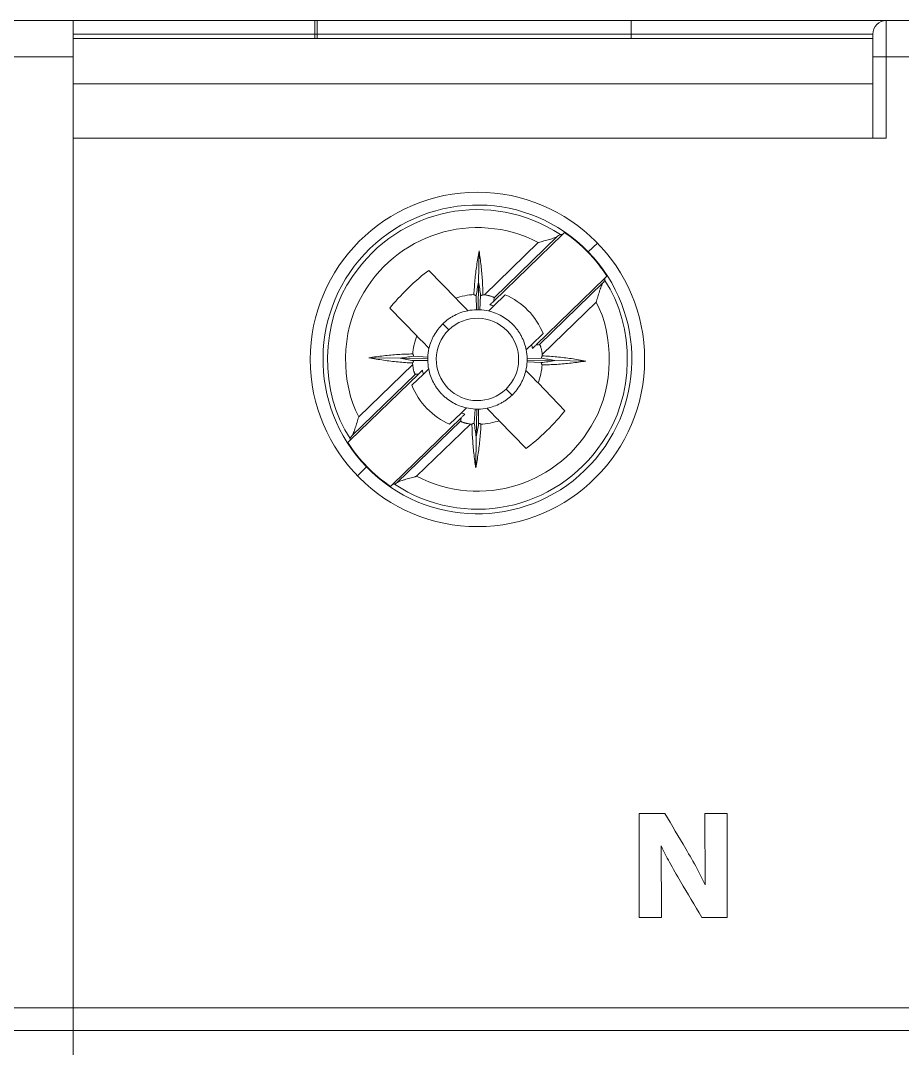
# Model space of a CAD drawing. Header units: millimetres. Extents: x 4137 to 6698, y 1400 to 3585.
# Drawn here: x 4563.2 to 4582.72, y 2843.81 to 2866.57 of the extents above; entities that cross this region are included whole.
import ezdxf

# ---------------------------------------------------------------- set-up
doc = ezdxf.new("R2010")
doc.units = ezdxf.units.MM
doc.layers.add('000-PI-Oprema', color=30, linetype='Continuous', lineweight=5)

msp = doc.modelspace()

# ---------------------------------------------------------------- linework, layer by layer
at = {"layer": '000-PI-Oprema', "color": 0, "linetype": 'ByBlock', "lineweight": 0, "ltscale": 0.25}
for p, q in [((4546.967, 2866.566), (4564.37, 2866.566)), ((4564.365, 2866.566), (4569.716, 2866.566)), ((4564.365, 2866.265), (4564.365, 2866.566)), ((4564.37, 2866.566), (4564.37, 2865.766)), ((4569.716, 2866.265), (4569.716, 2866.566)), ((4569.716, 2866.566), (4569.766, 2866.566)), ((4569.766, 2866.566), (4569.766, 2866.265)), ((4569.766, 2866.566), (4576.717, 2866.566)), ((4576.717, 2866.566), (4576.717, 2866.265)), ((4576.717, 2866.566), (4582.367, 2866.566)), ((4582.367, 2866.566), (4582.367, 2865.766)), ((4582.367, 2866.566), (4599.77, 2866.566)), ((4569.716, 2866.265), (4564.365, 2866.265)), ((4564.365, 2866.166), (4564.365, 2866.265)), ((4569.716, 2866.265), (4569.716, 2866.166)), ((4569.766, 2866.265), (4569.716, 2866.265)), ((4569.766, 2866.265), (4569.766, 2866.166)), ((4576.717, 2866.265), (4569.766, 2866.265)), ((4582.068, 2866.265), (4576.717, 2866.265)), ((4576.717, 2866.166), (4576.717, 2866.265)), ((4582.068, 2865.766), (4582.068, 2866.265)), ((4564.365, 2865.165), (4564.365, 2866.166)), ((4564.365, 2866.166), (4582.068, 2866.166)), ((4582.068, 2866.166), (4582.068, 2865.165)), ((4564.37, 2865.766), (4546.967, 2865.766)), ((4564.37, 2844.713), (4564.37, 2865.766)), ((4582.367, 2865.766), (4582.068, 2865.766)), ((4599.77, 2865.766), (4582.367, 2865.766)), ((4582.367, 2865.766), (4582.367, 2863.965)), ((4564.365, 2863.965), (4564.365, 2865.165)), ((4582.068, 2865.165), (4564.365, 2865.165)), ((4582.068, 2863.965), (4582.068, 2865.165)), ((4564.365, 2844.713), (4564.365, 2863.965)), ((4564.365, 2863.965), (4582.367, 2863.965)), ((4564.365, 2863.965), (4582.068, 2863.965)), ((4573.676, 2860.354), (4575.198, 2861.831)), ((4575.092, 2861.791), (4573.687, 2860.427)), ((4573.342, 2860.775), (4573.353, 2861.465)), ((4573.469, 2860.494), (4574.664, 2861.653)), ((4575.761, 2861.437), (4575.77, 2861.445)), ((4575.972, 2861.641), (4575.77, 2861.445)), ((4572.24, 2861.036), (4572.838, 2860.42)), ((4573.333, 2860.165), (4573.342, 2860.775)), ((4574.617, 2859.386), (4576.138, 2860.862)), ((4576.095, 2860.757), (4574.69, 2859.393)), ((4573.296, 2860.165), (4573.29, 2860.479)), ((4573.385, 2860.478), (4573.37, 2860.163)), ((4573.932, 2860.498), (4573.678, 2860.252)), ((4574.75, 2859.174), (4575.944, 2860.333)), ((4571.379, 2860.2), (4571.976, 2859.584)), ((4572.55, 2859.854), (4572.681, 2859.719)), ((4574.514, 2859.39), (4574.768, 2859.636)), ((4570.689, 2857.797), (4571.883, 2858.955)), ((4570.916, 2859.101), (4571.606, 2859.091)), ((4571.606, 2859.091), (4572.216, 2859.081)), ((4572.216, 2859.044), (4571.902, 2859.038)), ((4571.903, 2859.134), (4572.218, 2859.118)), ((4574.73, 2858.996), (4574.415, 2859.011)), ((4574.416, 2859.085), (4574.731, 2859.091)), ((4574.417, 2859.048), (4575.027, 2859.039)), ((4575.027, 2859.039), (4575.716, 2859.028)), ((4570.495, 2857.268), (4572.016, 2858.744)), ((4571.943, 2858.736), (4570.538, 2857.372)), ((4572.119, 2858.739), (4571.865, 2858.493)), ((4574.657, 2858.545), (4575.254, 2857.929)), ((4574.083, 2858.275), (4573.951, 2858.41)), ((4572.701, 2857.631), (4572.955, 2857.878)), ((4573.247, 2857.651), (4573.263, 2857.966)), ((4573.29, 2857.354), (4573.3, 2857.965)), ((4573.337, 2857.965), (4573.343, 2857.65)), ((4571.435, 2856.298), (4572.956, 2857.775)), ((4572.947, 2857.702), (4571.541, 2856.338)), ((4571.969, 2856.477), (4573.164, 2857.635)), ((4573.795, 2857.709), (4574.393, 2857.094)), ((4573.28, 2856.665), (4573.29, 2857.354)), ((4570.66, 2856.488), (4570.863, 2856.684)), ((4570.871, 2856.693), (4570.863, 2856.684)), ((4576.893, 2849.013), (4577.464, 2849.013)), ((4576.893, 2846.713), (4576.893, 2849.013)), ((4578.349, 2849.013), (4578.847, 2849.013)), ((4578.357, 2847.437), (4578.349, 2849.013)), ((4578.847, 2849.013), (4578.847, 2846.713)), ((4577.383, 2848.294), (4577.391, 2846.713)), ((4577.391, 2846.713), (4576.893, 2846.713)), ((4576.893, 2846.713), (4577.391, 2846.713)), ((4578.286, 2846.713), (4578.847, 2846.713)), ((4578.847, 2846.713), (4578.286, 2846.713)), ((4528.965, 2844.713), (4564.37, 2844.713)), ((4564.365, 2844.713), (4599.77, 2844.713)), ((4564.365, 2844.213), (4564.365, 2844.713)), ((4564.37, 2844.713), (4564.37, 2844.213)), ((4528.965, 2844.213), (4564.37, 2844.213)), ((4564.365, 2843.413), (4564.365, 2844.213)), ((4564.365, 2844.213), (4599.77, 2844.213)), ((4564.37, 2844.213), (4564.37, 2843.413))]:
    msp.add_line(p, q, dxfattribs=at)
for points in [[(4582.367, 2866.566), (4582.202, 2866.566), (4582.068, 2866.431), (4582.068, 2866.265)], [(4570.554, 2860.9), (4571.568, 2862.426), (4573.627, 2862.84), (4575.152, 2861.827)], [(4575.77, 2861.445), (4574.455, 2862.8), (4572.291, 2862.833), (4570.936, 2861.518)], [(4570.729, 2860.412), (4571.472, 2861.841), (4573.234, 2862.397), (4574.664, 2861.653)], [(4574.664, 2861.653), (4574.684, 2861.658), (4574.705, 2861.664), (4574.726, 2861.67)], [(4574.726, 2861.67), (4574.746, 2861.675), (4574.767, 2861.681), (4574.788, 2861.687)], [(4574.788, 2861.687), (4574.809, 2861.692), (4574.829, 2861.698), (4574.85, 2861.703)], [(4574.85, 2861.703), (4574.87, 2861.709), (4574.89, 2861.714), (4574.91, 2861.72)], [(4574.91, 2861.72), (4574.929, 2861.725), (4574.947, 2861.731), (4574.965, 2861.737)], [(4574.965, 2861.737), (4574.983, 2861.743), (4575, 2861.748), (4575.016, 2861.754)], [(4575.016, 2861.754), (4575.032, 2861.76), (4575.047, 2861.766), (4575.059, 2861.772)], [(4575.059, 2861.772), (4575.072, 2861.778), (4575.083, 2861.784), (4575.092, 2861.791)], [(4575.092, 2861.791), (4575.107, 2861.802), (4575.12, 2861.811), (4575.129, 2861.817)], [(4575.129, 2861.817), (4575.135, 2861.82), (4575.139, 2861.822), (4575.143, 2861.824)], [(4575.143, 2861.824), (4575.147, 2861.825), (4575.149, 2861.826), (4575.152, 2861.827)], [(4575.175, 2861.829), (4575.167, 2861.828), (4575.16, 2861.827), (4575.152, 2861.827)], [(4575.198, 2861.831), (4575.19, 2861.83), (4575.182, 2861.83), (4575.175, 2861.829)], [(4575.243, 2861.874), (4575.238, 2861.869), (4575.233, 2861.865), (4575.228, 2861.86)], [(4575.761, 2861.437), (4575.643, 2861.567), (4575.391, 2861.779), (4575.243, 2861.874)], [(4570.936, 2861.518), (4569.581, 2860.203), (4569.548, 2858.039), (4570.863, 2856.684)], [(4573.3, 2861.143), (4573.315, 2861.251), (4573.332, 2861.358), (4573.353, 2861.465)], [(4573.353, 2861.465), (4573.37, 2861.357), (4573.384, 2861.249), (4573.396, 2861.142)], [(4575.697, 2856.611), (4577.052, 2857.926), (4577.085, 2860.09), (4575.77, 2861.445)], [(4576.183, 2860.905), (4576.092, 2861.056), (4575.888, 2861.314), (4575.761, 2861.437)], [(4571.379, 2860.2), (4571.568, 2860.451), (4571.983, 2860.854), (4572.24, 2861.036)], [(4573.261, 2860.821), (4573.272, 2860.929), (4573.284, 2861.036), (4573.3, 2861.143)], [(4573.396, 2861.142), (4573.408, 2861.034), (4573.418, 2860.927), (4573.425, 2860.819)], [(4570.5, 2857.314), (4569.813, 2858.319), (4569.837, 2859.916), (4570.554, 2860.9)], [(4573.238, 2860.5), (4573.243, 2860.607), (4573.251, 2860.714), (4573.261, 2860.821)], [(4573.342, 2860.775), (4573.332, 2860.726), (4573.322, 2860.677), (4573.314, 2860.628)], [(4573.342, 2860.775), (4573.351, 2860.726), (4573.359, 2860.676), (4573.366, 2860.626)], [(4573.425, 2860.819), (4573.432, 2860.712), (4573.436, 2860.604), (4573.438, 2860.497)], [(4576.095, 2860.757), (4576.088, 2860.747), (4576.081, 2860.735), (4576.074, 2860.722)], [(4576.133, 2860.815), (4576.82, 2859.81), (4576.796, 2858.214), (4576.078, 2857.229)], [(4576.111, 2860.777), (4576.106, 2860.771), (4576.101, 2860.764), (4576.095, 2860.757)], [(4576.122, 2860.794), (4576.119, 2860.789), (4576.115, 2860.784), (4576.111, 2860.777)], [(4576.133, 2860.815), (4576.132, 2860.811), (4576.128, 2860.804), (4576.122, 2860.794)], [(4576.133, 2860.815), (4576.134, 2860.823), (4576.135, 2860.831), (4576.135, 2860.839)], [(4576.135, 2860.839), (4576.137, 2860.846), (4576.137, 2860.854), (4576.138, 2860.862)], [(4576.138, 2860.862), (4576.143, 2860.867), (4576.148, 2860.871), (4576.153, 2860.876)], [(4576.153, 2860.876), (4576.158, 2860.881), (4576.163, 2860.886), (4576.168, 2860.891)], [(4576.168, 2860.891), (4576.173, 2860.896), (4576.178, 2860.9), (4576.183, 2860.905)], [(4573.314, 2860.628), (4573.305, 2860.578), (4573.297, 2860.529), (4573.29, 2860.479)], [(4573.366, 2860.626), (4573.374, 2860.577), (4573.38, 2860.528), (4573.385, 2860.478)], [(4576.016, 2860.569), (4576.004, 2860.531), (4575.993, 2860.492), (4575.981, 2860.453)], [(4576.026, 2860.598), (4576.023, 2860.588), (4576.02, 2860.579), (4576.016, 2860.569)], [(4576.035, 2860.625), (4576.032, 2860.616), (4576.028, 2860.607), (4576.026, 2860.598)], [(4576.054, 2860.676), (4576.047, 2860.66), (4576.041, 2860.643), (4576.035, 2860.625)], [(4576.064, 2860.7), (4576.06, 2860.693), (4576.057, 2860.684), (4576.054, 2860.676)], [(4576.074, 2860.722), (4576.071, 2860.715), (4576.067, 2860.708), (4576.064, 2860.7)], [(4570.689, 2857.797), (4570.287, 2858.523), (4570.305, 2859.698), (4570.729, 2860.412)], [(4573.238, 2860.5), (4573.13, 2860.498), (4572.938, 2860.46), (4572.838, 2860.42)], [(4572.929, 2860.326), (4572.899, 2860.357), (4572.868, 2860.388), (4572.838, 2860.42)], [(4573.017, 2860.234), (4572.988, 2860.265), (4572.959, 2860.295), (4572.929, 2860.326)], [(4573.244, 2860.496), (4573.242, 2860.497), (4573.24, 2860.498), (4573.238, 2860.5)], [(4573.251, 2860.491), (4573.249, 2860.493), (4573.246, 2860.494), (4573.244, 2860.496)], [(4573.259, 2860.488), (4573.256, 2860.489), (4573.253, 2860.49), (4573.251, 2860.491)], [(4573.267, 2860.485), (4573.264, 2860.486), (4573.261, 2860.487), (4573.259, 2860.488)], [(4573.277, 2860.482), (4573.274, 2860.482), (4573.27, 2860.484), (4573.267, 2860.485)], [(4573.29, 2860.479), (4573.285, 2860.48), (4573.281, 2860.481), (4573.277, 2860.482)], [(4573.398, 2860.48), (4573.394, 2860.479), (4573.39, 2860.478), (4573.385, 2860.478)], [(4573.408, 2860.482), (4573.405, 2860.482), (4573.402, 2860.481), (4573.398, 2860.48)], [(4573.417, 2860.486), (4573.414, 2860.485), (4573.412, 2860.484), (4573.408, 2860.482)], [(4573.425, 2860.489), (4573.423, 2860.488), (4573.42, 2860.487), (4573.417, 2860.486)], [(4573.432, 2860.493), (4573.43, 2860.491), (4573.427, 2860.49), (4573.425, 2860.489)], [(4573.438, 2860.497), (4573.436, 2860.496), (4573.434, 2860.494), (4573.432, 2860.493)], [(4573.469, 2860.494), (4573.461, 2860.495), (4573.446, 2860.496), (4573.438, 2860.497)], [(4573.548, 2860.482), (4573.523, 2860.487), (4573.496, 2860.491), (4573.469, 2860.494)], [(4573.567, 2860.478), (4573.561, 2860.479), (4573.555, 2860.48), (4573.548, 2860.482)], [(4573.586, 2860.473), (4573.58, 2860.475), (4573.574, 2860.476), (4573.567, 2860.478)], [(4573.603, 2860.468), (4573.597, 2860.47), (4573.591, 2860.471), (4573.586, 2860.473)], [(4573.635, 2860.314), (4573.621, 2860.301), (4573.607, 2860.288), (4573.593, 2860.274)], [(4573.619, 2860.463), (4573.614, 2860.465), (4573.609, 2860.467), (4573.603, 2860.468)], [(4573.648, 2860.453), (4573.639, 2860.456), (4573.63, 2860.46), (4573.619, 2860.463)], [(4573.676, 2860.354), (4573.662, 2860.341), (4573.649, 2860.327), (4573.635, 2860.314)], [(4573.66, 2860.448), (4573.656, 2860.449), (4573.652, 2860.451), (4573.648, 2860.453)], [(4573.669, 2860.443), (4573.667, 2860.445), (4573.663, 2860.446), (4573.66, 2860.448)], [(4573.677, 2860.438), (4573.675, 2860.44), (4573.672, 2860.441), (4573.669, 2860.443)], [(4573.676, 2860.354), (4573.678, 2860.367), (4573.68, 2860.378), (4573.681, 2860.391)], [(4573.682, 2860.434), (4573.681, 2860.435), (4573.679, 2860.437), (4573.677, 2860.438)], [(4573.681, 2860.391), (4573.683, 2860.403), (4573.684, 2860.415), (4573.687, 2860.427)], [(4573.687, 2860.427), (4573.687, 2860.429), (4573.685, 2860.432), (4573.682, 2860.434)], [(4574.435, 2860.15), (4574.291, 2860.299), (4574.117, 2860.418), (4573.932, 2860.498)], [(4575.944, 2860.333), (4576.346, 2859.606), (4576.328, 2858.432), (4575.904, 2857.717)], [(4575.953, 2860.363), (4575.95, 2860.353), (4575.947, 2860.343), (4575.944, 2860.333)], [(4575.962, 2860.393), (4575.96, 2860.383), (4575.956, 2860.373), (4575.953, 2860.363)], [(4575.981, 2860.453), (4575.975, 2860.433), (4575.969, 2860.413), (4575.962, 2860.393)], [(4572.952, 2860.102), (4572.903, 2860.085), (4572.855, 2860.064), (4572.808, 2860.039)], [(4573.105, 2860.144), (4573.053, 2860.134), (4573.002, 2860.12), (4572.952, 2860.102)], [(4573.105, 2860.144), (4573.076, 2860.174), (4573.047, 2860.204), (4573.017, 2860.234)], [(4573.296, 2860.165), (4573.246, 2860.165), (4573.154, 2860.155), (4573.105, 2860.144)], [(4573.333, 2860.165), (4573.324, 2860.165), (4573.305, 2860.165), (4573.296, 2860.165)], [(4573.37, 2860.163), (4573.361, 2860.164), (4573.342, 2860.165), (4573.333, 2860.165)], [(4573.56, 2860.137), (4573.512, 2860.15), (4573.42, 2860.162), (4573.37, 2860.163)], [(4573.619, 2860.194), (4573.599, 2860.175), (4573.58, 2860.156), (4573.56, 2860.137)], [(4573.713, 2860.09), (4573.663, 2860.11), (4573.612, 2860.126), (4573.56, 2860.137)], [(4573.678, 2860.252), (4573.657, 2860.258), (4573.615, 2860.269), (4573.593, 2860.274)], [(4573.678, 2860.252), (4573.658, 2860.232), (4573.638, 2860.213), (4573.619, 2860.194)], [(4573.856, 2860.023), (4573.811, 2860.048), (4573.763, 2860.071), (4573.713, 2860.09)], [(4574.768, 2859.636), (4574.693, 2859.824), (4574.579, 2860.002), (4574.435, 2860.15)], [(4572.55, 2859.854), (4572.512, 2859.817), (4572.477, 2859.778), (4572.445, 2859.736)], [(4572.672, 2859.956), (4572.629, 2859.925), (4572.589, 2859.891), (4572.55, 2859.854)], [(4572.738, 2860), (4572.716, 2859.986), (4572.694, 2859.972), (4572.672, 2859.956)], [(4573.971, 2859.7), (4573.62, 2860.061), (4573.043, 2860.07), (4572.681, 2859.719)], [(4572.808, 2860.039), (4572.784, 2860.027), (4572.761, 2860.014), (4572.738, 2860)], [(4573.988, 2859.935), (4573.946, 2859.968), (4573.902, 2859.997), (4573.856, 2860.023)], [(4574.05, 2859.885), (4574.03, 2859.902), (4574.009, 2859.92), (4573.988, 2859.935)], [(4574.107, 2859.83), (4574.088, 2859.849), (4574.07, 2859.867), (4574.05, 2859.885)], [(4572.445, 2859.736), (4572.413, 2859.694), (4572.384, 2859.65), (4572.358, 2859.604)], [(4573.951, 2858.41), (4574.313, 2858.761), (4574.322, 2859.338), (4573.971, 2859.7)], [(4574.208, 2859.709), (4574.177, 2859.752), (4574.143, 2859.792), (4574.107, 2859.83)], [(4574.252, 2859.643), (4574.238, 2859.665), (4574.223, 2859.687), (4574.208, 2859.709)], [(4574.272, 2859.609), (4574.266, 2859.62), (4574.259, 2859.632), (4574.252, 2859.643)], [(4571.976, 2859.584), (4571.933, 2859.485), (4571.889, 2859.295), (4571.884, 2859.186)], [(4572.156, 2859.399), (4572.185, 2859.368), (4572.215, 2859.339), (4572.244, 2859.308)], [(4572.29, 2859.461), (4572.271, 2859.411), (4572.255, 2859.361), (4572.244, 2859.308)], [(4572.322, 2859.534), (4572.31, 2859.51), (4572.3, 2859.485), (4572.29, 2859.461)], [(4572.358, 2859.604), (4572.345, 2859.581), (4572.333, 2859.557), (4572.322, 2859.534)], [(4574.291, 2859.574), (4574.285, 2859.585), (4574.279, 2859.597), (4574.272, 2859.609)], [(4574.354, 2859.429), (4574.337, 2859.479), (4574.316, 2859.527), (4574.291, 2859.574)], [(4574.396, 2859.276), (4574.386, 2859.328), (4574.372, 2859.379), (4574.354, 2859.429)], [(4574.455, 2859.333), (4574.474, 2859.352), (4574.494, 2859.371), (4574.514, 2859.39)], [(4574.534, 2859.305), (4574.53, 2859.327), (4574.52, 2859.369), (4574.514, 2859.39)], [(4574.653, 2859.389), (4574.641, 2859.388), (4574.628, 2859.387), (4574.617, 2859.386)], [(4574.69, 2859.393), (4574.677, 2859.392), (4574.665, 2859.39), (4574.653, 2859.389)], [(4574.696, 2859.389), (4574.694, 2859.392), (4574.691, 2859.393), (4574.69, 2859.393)], [(4574.705, 2859.376), (4574.702, 2859.381), (4574.699, 2859.386), (4574.696, 2859.389)], [(4571.239, 2859.144), (4571.347, 2859.156), (4571.454, 2859.166), (4571.562, 2859.173)], [(4571.562, 2859.173), (4571.669, 2859.18), (4571.777, 2859.184), (4571.884, 2859.186)], [(4571.884, 2859.186), (4571.885, 2859.184), (4571.887, 2859.182), (4571.888, 2859.18)], [(4571.888, 2859.18), (4571.89, 2859.178), (4571.891, 2859.175), (4571.892, 2859.173)], [(4571.892, 2859.173), (4571.893, 2859.171), (4571.894, 2859.168), (4571.896, 2859.165)], [(4571.896, 2859.165), (4571.896, 2859.163), (4571.898, 2859.16), (4571.899, 2859.157)], [(4572.218, 2859.118), (4572.219, 2859.168), (4572.231, 2859.261), (4572.244, 2859.308)], [(4574.396, 2859.276), (4574.415, 2859.295), (4574.435, 2859.314), (4574.455, 2859.333)], [(4574.416, 2859.085), (4574.417, 2859.135), (4574.407, 2859.228), (4574.396, 2859.276)], [(4574.534, 2859.305), (4574.547, 2859.318), (4574.561, 2859.332), (4574.575, 2859.345)], [(4574.575, 2859.345), (4574.589, 2859.358), (4574.603, 2859.372), (4574.617, 2859.386)], [(4574.71, 2859.366), (4574.708, 2859.369), (4574.706, 2859.372), (4574.705, 2859.376)], [(4574.714, 2859.354), (4574.712, 2859.358), (4574.711, 2859.362), (4574.71, 2859.366)], [(4574.719, 2859.34), (4574.717, 2859.345), (4574.716, 2859.349), (4574.714, 2859.354)], [(4574.723, 2859.325), (4574.722, 2859.33), (4574.721, 2859.335), (4574.719, 2859.34)], [(4574.732, 2859.291), (4574.73, 2859.303), (4574.727, 2859.314), (4574.723, 2859.325)], [(4574.74, 2859.253), (4574.738, 2859.266), (4574.735, 2859.279), (4574.732, 2859.291)], [(4574.75, 2859.174), (4574.748, 2859.201), (4574.744, 2859.228), (4574.74, 2859.253)], [(4574.752, 2859.143), (4574.751, 2859.151), (4574.75, 2859.166), (4574.75, 2859.174)], [(4570.916, 2859.101), (4571.024, 2859.118), (4571.132, 2859.132), (4571.239, 2859.144)], [(4571.238, 2859.048), (4571.13, 2859.063), (4571.023, 2859.081), (4570.916, 2859.101)], [(4571.56, 2859.009), (4571.452, 2859.02), (4571.345, 2859.032), (4571.238, 2859.048)], [(4571.881, 2858.986), (4571.774, 2858.991), (4571.667, 2858.999), (4571.56, 2859.009)], [(4571.606, 2859.091), (4571.655, 2859.099), (4571.705, 2859.107), (4571.754, 2859.115)], [(4571.606, 2859.091), (4571.655, 2859.08), (4571.704, 2859.071), (4571.753, 2859.062)], [(4571.753, 2859.062), (4571.803, 2859.053), (4571.852, 2859.045), (4571.902, 2859.038)], [(4571.754, 2859.115), (4571.804, 2859.122), (4571.853, 2859.128), (4571.903, 2859.134)], [(4571.881, 2858.986), (4571.881, 2858.978), (4571.883, 2858.963), (4571.883, 2858.955)], [(4571.883, 2858.955), (4571.885, 2858.928), (4571.889, 2858.902), (4571.893, 2858.876)], [(4571.893, 2859.007), (4571.892, 2859.004), (4571.891, 2859.002), (4571.89, 2858.999)], [(4571.896, 2859.016), (4571.895, 2859.012), (4571.894, 2859.009), (4571.893, 2859.007)], [(4571.899, 2859.026), (4571.899, 2859.022), (4571.897, 2859.018), (4571.896, 2859.016)], [(4571.902, 2859.038), (4571.901, 2859.033), (4571.9, 2859.029), (4571.899, 2859.026)], [(4572.218, 2859.118), (4572.217, 2859.109), (4572.216, 2859.091), (4572.216, 2859.081)], [(4572.216, 2859.081), (4572.216, 2859.072), (4572.216, 2859.053), (4572.216, 2859.044)], [(4572.237, 2858.853), (4572.226, 2858.902), (4572.216, 2858.995), (4572.216, 2859.044)], [(4574.389, 2858.821), (4574.401, 2858.869), (4574.414, 2858.961), (4574.415, 2859.011)], [(4574.415, 2859.011), (4574.416, 2859.02), (4574.416, 2859.039), (4574.417, 2859.048)], [(4574.417, 2859.048), (4574.417, 2859.057), (4574.417, 2859.076), (4574.416, 2859.085)], [(4574.657, 2858.545), (4574.7, 2858.644), (4574.743, 2858.835), (4574.749, 2858.943)], [(4574.879, 2859.015), (4574.829, 2859.007), (4574.779, 2859.001), (4574.73, 2858.996)], [(4574.731, 2859.091), (4574.732, 2859.095), (4574.733, 2859.1), (4574.734, 2859.104)], [(4574.879, 2859.067), (4574.83, 2859.076), (4574.781, 2859.084), (4574.731, 2859.091)], [(4574.734, 2859.104), (4574.735, 2859.107), (4574.735, 2859.111), (4574.737, 2859.114)], [(4574.737, 2858.964), (4574.736, 2858.967), (4574.735, 2858.969), (4574.735, 2858.973)], [(4574.737, 2859.114), (4574.737, 2859.117), (4574.739, 2859.12), (4574.74, 2859.122)], [(4574.741, 2858.956), (4574.739, 2858.958), (4574.738, 2858.961), (4574.737, 2858.964)], [(4574.74, 2859.122), (4574.741, 2859.125), (4574.742, 2859.128), (4574.743, 2859.13)], [(4574.744, 2858.949), (4574.743, 2858.951), (4574.742, 2858.954), (4574.741, 2858.956)], [(4574.743, 2859.13), (4574.745, 2859.132), (4574.746, 2859.135), (4574.748, 2859.137)], [(4574.749, 2858.943), (4574.747, 2858.945), (4574.746, 2858.947), (4574.744, 2858.949)], [(4574.748, 2859.137), (4574.749, 2859.139), (4574.75, 2859.141), (4574.752, 2859.143)], [(4575.071, 2858.956), (4574.963, 2858.949), (4574.856, 2858.945), (4574.749, 2858.943)], [(4574.752, 2859.143), (4574.859, 2859.138), (4574.966, 2859.13), (4575.074, 2859.12)], [(4575.027, 2859.039), (4574.978, 2859.049), (4574.929, 2859.059), (4574.879, 2859.067)], [(4575.027, 2859.039), (4574.978, 2859.03), (4574.928, 2859.022), (4574.879, 2859.015)], [(4575.394, 2858.985), (4575.286, 2858.973), (4575.179, 2858.963), (4575.071, 2858.956)], [(4575.074, 2859.12), (4575.181, 2859.109), (4575.288, 2859.097), (4575.395, 2859.082)], [(4575.716, 2859.028), (4575.609, 2859.011), (4575.501, 2858.997), (4575.394, 2858.985)], [(4575.395, 2859.082), (4575.502, 2859.066), (4575.61, 2859.049), (4575.716, 2859.028)], [(4571.893, 2858.876), (4571.895, 2858.863), (4571.898, 2858.85), (4571.901, 2858.838)], [(4571.901, 2858.838), (4571.903, 2858.826), (4571.906, 2858.815), (4571.909, 2858.804)], [(4571.909, 2858.804), (4571.911, 2858.799), (4571.912, 2858.794), (4571.914, 2858.789)], [(4571.914, 2858.789), (4571.915, 2858.784), (4571.917, 2858.78), (4571.918, 2858.776)], [(4571.918, 2858.776), (4571.92, 2858.771), (4571.922, 2858.768), (4571.923, 2858.764)], [(4571.923, 2858.764), (4571.925, 2858.76), (4571.927, 2858.756), (4571.928, 2858.754)], [(4571.928, 2858.754), (4571.931, 2858.748), (4571.934, 2858.743), (4571.936, 2858.74)], [(4571.936, 2858.74), (4571.939, 2858.737), (4571.941, 2858.736), (4571.943, 2858.736)], [(4571.943, 2858.736), (4571.956, 2858.737), (4571.968, 2858.739), (4571.98, 2858.74)], [(4571.98, 2858.74), (4571.992, 2858.741), (4572.004, 2858.743), (4572.016, 2858.744)], [(4572.058, 2858.784), (4572.044, 2858.771), (4572.03, 2858.757), (4572.016, 2858.744)], [(4572.099, 2858.824), (4572.085, 2858.811), (4572.072, 2858.798), (4572.058, 2858.784)], [(4572.099, 2858.824), (4572.103, 2858.803), (4572.113, 2858.761), (4572.119, 2858.739)], [(4572.178, 2858.796), (4572.159, 2858.778), (4572.139, 2858.759), (4572.119, 2858.739)], [(4572.237, 2858.853), (4572.218, 2858.834), (4572.198, 2858.815), (4572.178, 2858.796)], [(4572.237, 2858.853), (4572.247, 2858.801), (4572.261, 2858.75), (4572.279, 2858.7)], [(4574.342, 2858.669), (4574.362, 2858.718), (4574.378, 2858.769), (4574.389, 2858.821)], [(4574.477, 2858.73), (4574.447, 2858.761), (4574.418, 2858.791), (4574.389, 2858.821)], [(4574.566, 2858.639), (4574.536, 2858.67), (4574.506, 2858.7), (4574.477, 2858.73)], [(4571.865, 2858.493), (4571.94, 2858.305), (4572.054, 2858.128), (4572.198, 2857.979)], [(4572.279, 2858.7), (4572.296, 2858.651), (4572.317, 2858.603), (4572.342, 2858.556)], [(4572.342, 2858.556), (4572.348, 2858.544), (4572.354, 2858.532), (4572.361, 2858.521)], [(4572.361, 2858.521), (4572.367, 2858.509), (4572.374, 2858.497), (4572.381, 2858.486)], [(4572.381, 2858.486), (4572.395, 2858.464), (4572.41, 2858.442), (4572.425, 2858.42)], [(4574.188, 2858.393), (4574.22, 2858.435), (4574.249, 2858.479), (4574.275, 2858.525)], [(4574.275, 2858.525), (4574.288, 2858.548), (4574.3, 2858.572), (4574.311, 2858.596)], [(4574.311, 2858.596), (4574.322, 2858.62), (4574.333, 2858.644), (4574.342, 2858.669)], [(4574.657, 2858.545), (4574.626, 2858.577), (4574.596, 2858.608), (4574.566, 2858.639)], [(4572.425, 2858.42), (4572.456, 2858.378), (4572.49, 2858.337), (4572.526, 2858.299)], [(4572.526, 2858.299), (4572.544, 2858.28), (4572.563, 2858.262), (4572.583, 2858.245)], [(4573.961, 2858.173), (4574.003, 2858.204), (4574.044, 2858.238), (4574.083, 2858.275)], [(4574.083, 2858.275), (4574.121, 2858.312), (4574.156, 2858.352), (4574.188, 2858.393)], [(4572.583, 2858.245), (4572.603, 2858.227), (4572.624, 2858.21), (4572.645, 2858.194)], [(4572.645, 2858.194), (4572.687, 2858.161), (4572.731, 2858.132), (4572.777, 2858.107)], [(4572.777, 2858.107), (4572.822, 2858.081), (4572.87, 2858.058), (4572.92, 2858.039)], [(4572.92, 2858.039), (4572.97, 2858.019), (4573.02, 2858.004), (4573.073, 2857.992)], [(4573.528, 2857.985), (4573.58, 2857.995), (4573.631, 2858.009), (4573.68, 2858.027)], [(4573.68, 2858.027), (4573.73, 2858.044), (4573.778, 2858.065), (4573.825, 2858.09)], [(4573.825, 2858.09), (4573.848, 2858.102), (4573.872, 2858.115), (4573.895, 2858.129)], [(4573.895, 2858.129), (4573.917, 2858.143), (4573.939, 2858.158), (4573.961, 2858.173)], [(4570.67, 2857.735), (4570.676, 2857.756), (4570.682, 2857.776), (4570.689, 2857.797)], [(4572.198, 2857.979), (4572.342, 2857.831), (4572.516, 2857.711), (4572.701, 2857.631)], [(4572.955, 2857.878), (4572.975, 2857.897), (4572.994, 2857.916), (4573.014, 2857.935)], [(4572.955, 2857.878), (4572.976, 2857.871), (4573.018, 2857.86), (4573.04, 2857.855)], [(4572.956, 2857.775), (4572.971, 2857.788), (4572.984, 2857.802), (4572.998, 2857.815)], [(4572.998, 2857.815), (4573.012, 2857.828), (4573.026, 2857.842), (4573.04, 2857.855)], [(4573.014, 2857.935), (4573.033, 2857.954), (4573.053, 2857.973), (4573.073, 2857.992)], [(4573.263, 2857.966), (4573.213, 2857.967), (4573.121, 2857.98), (4573.073, 2857.992)], [(4573.263, 2857.966), (4573.272, 2857.966), (4573.29, 2857.965), (4573.3, 2857.965)], [(4573.3, 2857.965), (4573.309, 2857.964), (4573.328, 2857.964), (4573.337, 2857.965)], [(4573.528, 2857.985), (4573.479, 2857.974), (4573.386, 2857.964), (4573.337, 2857.965)], [(4573.528, 2857.985), (4573.557, 2857.955), (4573.586, 2857.925), (4573.616, 2857.895)], [(4573.616, 2857.895), (4573.644, 2857.865), (4573.674, 2857.834), (4573.704, 2857.803)], [(4573.704, 2857.803), (4573.734, 2857.772), (4573.764, 2857.741), (4573.795, 2857.709)], [(4575.254, 2857.929), (4575.065, 2857.678), (4574.649, 2857.275), (4574.393, 2857.094)], [(4570.613, 2857.551), (4570.62, 2857.571), (4570.626, 2857.591), (4570.632, 2857.611)], [(4570.632, 2857.611), (4570.638, 2857.631), (4570.645, 2857.652), (4570.651, 2857.673)], [(4570.651, 2857.673), (4570.658, 2857.693), (4570.664, 2857.714), (4570.67, 2857.735)], [(4575.904, 2857.717), (4575.161, 2856.288), (4573.399, 2855.732), (4571.969, 2856.477)], [(4572.951, 2857.738), (4572.95, 2857.726), (4572.948, 2857.714), (4572.947, 2857.702)], [(4572.947, 2857.702), (4572.947, 2857.7), (4572.948, 2857.698), (4572.951, 2857.695)], [(4572.956, 2857.775), (4572.955, 2857.763), (4572.953, 2857.751), (4572.951, 2857.738)], [(4572.951, 2857.695), (4572.952, 2857.694), (4572.954, 2857.693), (4572.956, 2857.691)], [(4572.956, 2857.691), (4572.958, 2857.69), (4572.961, 2857.688), (4572.964, 2857.686)], [(4572.964, 2857.686), (4572.966, 2857.685), (4572.97, 2857.683), (4572.973, 2857.682)], [(4572.973, 2857.682), (4572.977, 2857.68), (4572.981, 2857.678), (4572.985, 2857.676)], [(4572.985, 2857.676), (4572.993, 2857.673), (4573.003, 2857.669), (4573.013, 2857.666)], [(4573.013, 2857.666), (4573.019, 2857.664), (4573.024, 2857.662), (4573.03, 2857.661)], [(4573.03, 2857.661), (4573.035, 2857.659), (4573.042, 2857.658), (4573.047, 2857.656)], [(4573.047, 2857.656), (4573.053, 2857.655), (4573.059, 2857.653), (4573.066, 2857.652)], [(4573.066, 2857.652), (4573.072, 2857.65), (4573.078, 2857.649), (4573.084, 2857.648)], [(4573.084, 2857.648), (4573.11, 2857.642), (4573.137, 2857.638), (4573.164, 2857.635)], [(4573.164, 2857.635), (4573.172, 2857.634), (4573.187, 2857.633), (4573.195, 2857.632)], [(4573.195, 2857.632), (4573.197, 2857.634), (4573.199, 2857.635), (4573.201, 2857.636)], [(4573.201, 2857.636), (4573.203, 2857.638), (4573.206, 2857.639), (4573.208, 2857.64)], [(4573.208, 2857.64), (4573.21, 2857.642), (4573.213, 2857.643), (4573.216, 2857.644)], [(4573.216, 2857.644), (4573.218, 2857.645), (4573.221, 2857.646), (4573.224, 2857.647)], [(4573.224, 2857.647), (4573.228, 2857.648), (4573.231, 2857.649), (4573.235, 2857.649)], [(4573.235, 2857.649), (4573.239, 2857.65), (4573.243, 2857.651), (4573.247, 2857.651)], [(4573.266, 2857.502), (4573.259, 2857.552), (4573.253, 2857.602), (4573.247, 2857.651)], [(4573.319, 2857.502), (4573.328, 2857.551), (4573.336, 2857.6), (4573.343, 2857.65)], [(4573.343, 2857.65), (4573.348, 2857.649), (4573.352, 2857.649), (4573.355, 2857.648)], [(4573.355, 2857.648), (4573.359, 2857.646), (4573.363, 2857.646), (4573.365, 2857.644)], [(4573.395, 2857.629), (4573.39, 2857.522), (4573.382, 2857.415), (4573.372, 2857.307)], [(4573.389, 2857.634), (4573.391, 2857.632), (4573.393, 2857.631), (4573.395, 2857.629)], [(4573.395, 2857.629), (4573.503, 2857.631), (4573.695, 2857.669), (4573.795, 2857.709)], [(4570.51, 2857.335), (4570.514, 2857.34), (4570.518, 2857.346), (4570.522, 2857.352)], [(4570.522, 2857.352), (4570.527, 2857.358), (4570.532, 2857.365), (4570.538, 2857.372)], [(4570.538, 2857.372), (4570.545, 2857.381), (4570.551, 2857.392), (4570.558, 2857.404)], [(4570.558, 2857.404), (4570.564, 2857.417), (4570.57, 2857.431), (4570.576, 2857.446)], [(4570.576, 2857.446), (4570.582, 2857.462), (4570.589, 2857.478), (4570.595, 2857.496)], [(4570.595, 2857.496), (4570.601, 2857.514), (4570.607, 2857.532), (4570.613, 2857.551)], [(4573.29, 2857.354), (4573.282, 2857.403), (4573.274, 2857.453), (4573.266, 2857.502)], [(4573.29, 2857.354), (4573.301, 2857.403), (4573.31, 2857.453), (4573.319, 2857.502)], [(4570.465, 2857.239), (4570.46, 2857.234), (4570.455, 2857.229), (4570.45, 2857.224)], [(4570.45, 2857.224), (4570.541, 2857.073), (4570.745, 2856.816), (4570.871, 2856.693)], [(4570.48, 2857.253), (4570.475, 2857.248), (4570.47, 2857.243), (4570.465, 2857.239)], [(4570.495, 2857.268), (4570.489, 2857.263), (4570.485, 2857.258), (4570.48, 2857.253)], [(4570.497, 2857.291), (4570.496, 2857.283), (4570.496, 2857.275), (4570.495, 2857.268)], [(4570.5, 2857.314), (4570.499, 2857.306), (4570.498, 2857.299), (4570.497, 2857.291)], [(4570.5, 2857.314), (4570.5, 2857.319), (4570.504, 2857.325), (4570.51, 2857.335)], [(4576.078, 2857.229), (4575.065, 2855.704), (4573.006, 2855.289), (4571.481, 2856.303)], [(4573.372, 2857.307), (4573.361, 2857.2), (4573.349, 2857.093), (4573.333, 2856.986)], [(4573.28, 2856.665), (4573.263, 2856.772), (4573.249, 2856.88), (4573.237, 2856.987)], [(4573.333, 2856.986), (4573.318, 2856.879), (4573.3, 2856.771), (4573.28, 2856.665)], [(4570.863, 2856.684), (4572.178, 2855.329), (4574.342, 2855.296), (4575.697, 2856.611)], [(4570.871, 2856.693), (4570.99, 2856.563), (4571.242, 2856.35), (4571.39, 2856.255)], [(4571.849, 2856.444), (4571.809, 2856.433), (4571.77, 2856.422), (4571.731, 2856.411)], [(4571.909, 2856.46), (4571.889, 2856.454), (4571.869, 2856.449), (4571.849, 2856.444)], [(4571.939, 2856.468), (4571.929, 2856.466), (4571.919, 2856.463), (4571.909, 2856.46)], [(4571.954, 2856.472), (4571.949, 2856.471), (4571.944, 2856.47), (4571.939, 2856.468)], [(4571.969, 2856.477), (4571.965, 2856.475), (4571.959, 2856.474), (4571.954, 2856.472)], [(4571.39, 2856.255), (4571.395, 2856.26), (4571.4, 2856.265), (4571.405, 2856.269)], [(4571.405, 2856.269), (4571.41, 2856.274), (4571.415, 2856.279), (4571.42, 2856.284)], [(4571.42, 2856.284), (4571.425, 2856.289), (4571.43, 2856.294), (4571.435, 2856.298)], [(4571.435, 2856.298), (4571.442, 2856.299), (4571.45, 2856.3), (4571.458, 2856.3)], [(4571.458, 2856.3), (4571.466, 2856.301), (4571.473, 2856.302), (4571.481, 2856.303)], [(4571.49, 2856.306), (4571.486, 2856.304), (4571.483, 2856.303), (4571.481, 2856.303)], [(4571.503, 2856.313), (4571.498, 2856.309), (4571.494, 2856.307), (4571.49, 2856.306)], [(4571.541, 2856.338), (4571.526, 2856.327), (4571.513, 2856.318), (4571.503, 2856.313)], [(4571.557, 2856.349), (4571.551, 2856.346), (4571.546, 2856.342), (4571.541, 2856.338)], [(4571.577, 2856.359), (4571.57, 2856.356), (4571.563, 2856.353), (4571.557, 2856.349)], [(4571.623, 2856.377), (4571.606, 2856.371), (4571.591, 2856.365), (4571.577, 2856.359)], [(4571.675, 2856.395), (4571.657, 2856.389), (4571.639, 2856.384), (4571.623, 2856.377)], [(4571.703, 2856.403), (4571.693, 2856.4), (4571.684, 2856.397), (4571.675, 2856.395)], [(4571.731, 2856.411), (4571.721, 2856.409), (4571.712, 2856.406), (4571.703, 2856.403)], [(4577.464, 2849.013), (4577.619, 2848.754), (4577.773, 2848.494), (4577.927, 2848.234)], [(4577.566, 2847.938), (4577.502, 2848.055), (4577.443, 2848.175), (4577.383, 2848.294)], [(4577.383, 2848.294), (4577.443, 2848.175), (4577.502, 2848.055), (4577.566, 2847.938)], [(4577.927, 2848.234), (4578.013, 2848.087), (4578.099, 2847.941), (4578.178, 2847.791)], [(4577.812, 2847.508), (4577.728, 2847.65), (4577.644, 2847.792), (4577.566, 2847.938)], [(4577.566, 2847.938), (4577.644, 2847.792), (4577.728, 2847.65), (4577.812, 2847.508)], [(4578.178, 2847.791), (4578.24, 2847.674), (4578.299, 2847.556), (4578.357, 2847.437)], [(4578.286, 2846.713), (4578.128, 2846.978), (4577.969, 2847.242), (4577.812, 2847.508)], [(4577.812, 2847.508), (4577.969, 2847.242), (4578.128, 2846.978), (4578.286, 2846.713)]]:
    msp.add_open_spline(points, degree=3, dxfattribs=at)
for points, knots in [([(4569.616, 2859.064), (4569.616, 2861.108), (4571.273, 2862.765), (4573.317, 2862.765), (4575.36, 2862.765), (4577.017, 2861.108), (4577.017, 2859.064), (4577.017, 2857.021), (4575.36, 2855.364), (4573.317, 2855.364), (4571.273, 2855.364), (4569.616, 2857.021), (4569.616, 2859.064), (4569.616, 2859.064), (4569.616, 2859.064), (4569.616, 2859.064)], [0, 0, 0, 0, 1, 1, 1, 2, 2, 2, 3, 3, 3, 4, 4, 4, 5, 5, 5, 5]), ([(4575.228, 2861.86), (4575.223, 2861.855), (4575.218, 2861.85), (4575.213, 2861.845), (4575.208, 2861.841), (4575.203, 2861.836), (4575.198, 2861.831)], [1, 1, 1, 1, 2, 2, 2, 3, 3, 3, 3]), ([(4572.681, 2859.719), (4572.32, 2859.368), (4572.311, 2858.791), (4572.662, 2858.43), (4573.013, 2858.068), (4573.59, 2858.059), (4573.951, 2858.41)], [0, 0, 0, 0, 1, 1, 1, 2, 2, 2, 2]), ([(4571.976, 2859.584), (4572.007, 2859.553), (4572.037, 2859.521), (4572.067, 2859.491), (4572.097, 2859.46), (4572.127, 2859.429), (4572.156, 2859.399)], [0, 0, 0, 0, 1, 1, 1, 2, 2, 2, 2]), ([(4571.89, 2858.999), (4571.888, 2858.997), (4571.887, 2858.995), (4571.885, 2858.992), (4571.884, 2858.99), (4571.883, 2858.988), (4571.881, 2858.986)], [4, 4, 4, 4, 5, 5, 5, 6, 6, 6, 6]), ([(4571.899, 2859.157), (4571.9, 2859.153), (4571.901, 2859.15), (4571.901, 2859.146), (4571.902, 2859.143), (4571.903, 2859.139), (4571.903, 2859.134)], [4, 4, 4, 4, 5, 5, 5, 6, 6, 6, 6]), ([(4574.735, 2858.973), (4574.733, 2858.976), (4574.732, 2858.979), (4574.732, 2858.983), (4574.731, 2858.987), (4574.73, 2858.991), (4574.73, 2858.996)], [4, 4, 4, 4, 5, 5, 5, 6, 6, 6, 6]), ([(4573.237, 2856.987), (4573.225, 2857.095), (4573.215, 2857.203), (4573.208, 2857.31), (4573.201, 2857.418), (4573.197, 2857.525), (4573.195, 2857.632)], [1, 1, 1, 1, 2, 2, 2, 3, 3, 3, 3]), ([(4573.365, 2857.644), (4573.369, 2857.644), (4573.372, 2857.642), (4573.374, 2857.641), (4573.377, 2857.64), (4573.379, 2857.639), (4573.382, 2857.638), (4573.384, 2857.636), (4573.386, 2857.635), (4573.389, 2857.634)], [2, 2, 2, 2, 3, 3, 3, 4, 4, 4, 5, 5, 5, 5])]:
    msp.add_open_spline(points, degree=3, knots=knots, dxfattribs=at)

doc.saveas('drawing.dxf')
